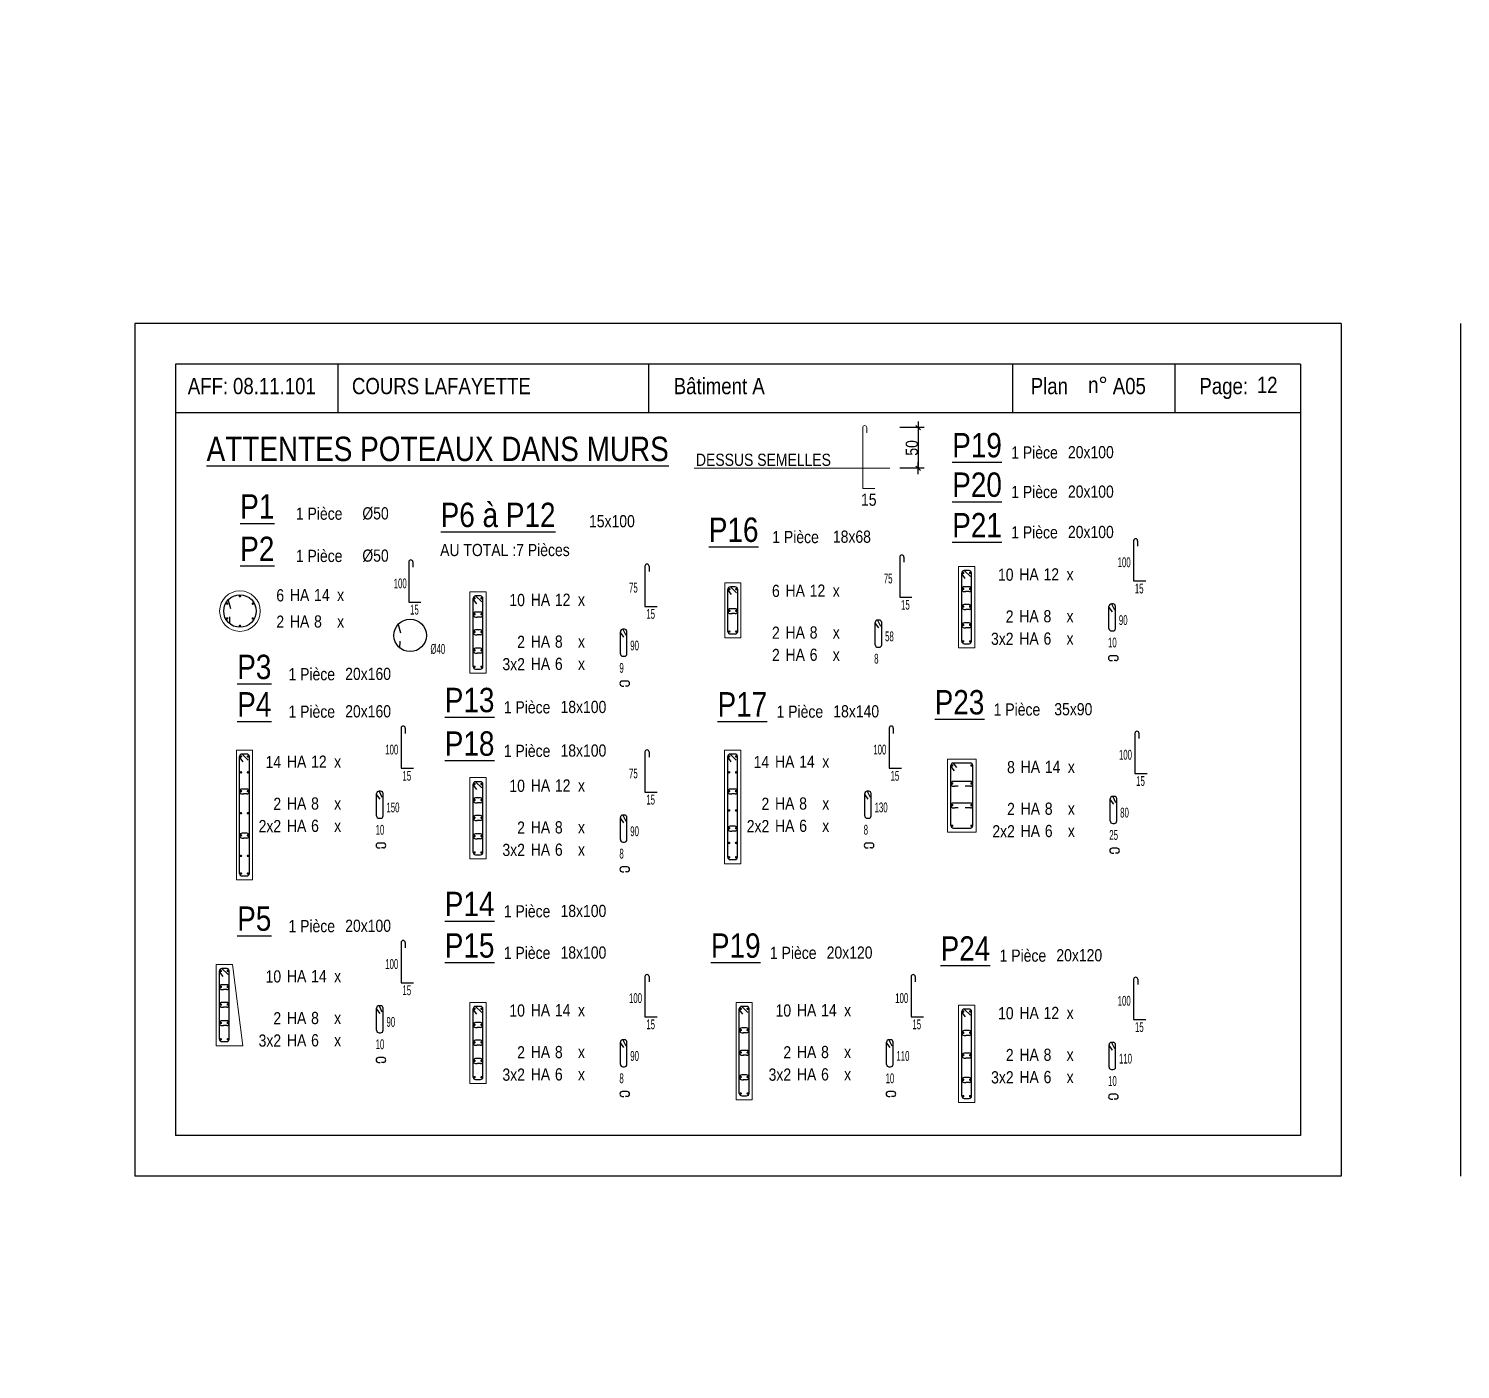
# Model space of a CAD drawing. Header units: metres. Extents: x -9927 to 45032, y -190416 to 12166.
# Drawn here: x -195 to 1568, y -13108 to -11457 of the extents above; entities that cross this region are included whole.
import ezdxf
from ezdxf.enums import TextEntityAlignment as Align

# ---------------------------------------------------------------- set-up
doc = ezdxf.new("R2010")
doc.units = ezdxf.units.M
doc.header["$PDMODE"] = 65
for name, color, linetype in [('01_cote_gen', 4, 'Continuous'), ('01_fenetres', 171, 'Continuous'), ('01_murs_coup', 5, 'Continuous'), ('01_poch_murs', 251, 'Continuous'), ('01_sem', 42, 'Continuous'), ('01_texte', 230, 'Continuous'), ('AA_COTES', 2, 'Continuous')]:
    doc.layers.add(name, color=color, linetype=linetype)
doc.styles.add('STYLE2', font='ARIALN.TTF')
doc.dimstyles.new('JB25', dxfattribs={"dimscale": 0.1, "dimtxt": 150, "dimasz": 17, "dimexe": 0.1, "dimexo": 0.1, "dimgap": 0.09, "dimtad": 1, "dimdec": 1, "dimlfac": 0.5, "dimdsep": 46, "dimtxsty": 'STYLE2', "dimblk1": 'BOND_G', "dimblk2": 'BOND_D', "dimsah": 1, "dimcen": 1.5, "dimdle": 0.01, "dimse1": 1, "dimse2": 1, "dimclrd": 4, "dimclre": 2, "dimclrt": 5, "dimadec": 0, "dimazin": 0, "dimtfac": 2.333333, "dimtdec": 1, "dimtix": 1, "dimtmove": 2, "dimatfit": 3, "dimldrblk": 'BOND_G', "dimfxl": 1, "dimtolj": 1, "dimtzin": 0, "dimarcsym": 0})
doc.dimstyles.new('JB50', dxfattribs={"dimscale": 0.1, "dimtxt": 150, "dimasz": 15, "dimexe": 0.1, "dimexo": 0.1, "dimgap": 0.09, "dimtad": 1, "dimdec": 1, "dimdsep": 46, "dimtxsty": 'STYLE2', "dimblk1": 'BOND_G', "dimblk2": 'BOND_D', "dimsah": 1, "dimcen": 1.5, "dimdle": 0.01, "dimse1": 1, "dimse2": 1, "dimclrd": 4, "dimclre": 2, "dimclrt": 6, "dimazin": 2, "dimtfac": 2.333333, "dimtdec": 1, "dimtix": 1, "dimtmove": 2, "dimatfit": 3, "dimldrblk": 'BOND_G', "dimfxl": 1, "dimtolj": 1, "dimtzin": 0, "dimarcsym": 0})

# ---------------------------------------------------------------- blocks, each defined once
blk = doc.blocks.new('BOND_G')
at = {"layer": 'AA_COTES', "color": 0}
for p, q in [((0, -5), (0, 15)), ((5, 0), (-5, 0)), ((1.8, 1.8), (-1.8, -1.8))]:
    blk.add_line(p, q, dxfattribs=at)
blk = doc.blocks.new('BOND_D')
at = {"layer": 'AA_COTES', "color": 0}
for p, q in [((5, 0), (-5, 0)), ((-1.8, -1.8), (1.8, 1.8)), ((0, 5), (0, -15))]:
    blk.add_line(p, q, dxfattribs=at)
blk = doc.blocks.new('*D63')
at = {"layer": '01_cote_gen', "color": 4, "linetype": 'Continuous', "lineweight": -2, "transparency": 16777216}
blk.add_line((900.2, -11949.5), (900.2, -11996.5), dxfattribs=at)
at = {"layer": 'DEFPOINTS', "color": 0, "linetype": 'Continuous', "lineweight": 0, "transparency": 16777216}
for p in [(831.9, -11948), (851.3, -11998), (900.2, -11998)]:
    blk.add_point(p, dxfattribs=at)
at = {"layer": '01_cote_gen', "color": 4, "linetype": 'Continuous', "lineweight": -2, "transparency": 16777216, "xscale": 1.5, "yscale": 1.5, "zscale": 1.5}
for name, p, rotation in [('BOND_G', (900.2, -11948), 90), ('BOND_D', (900.2, -11998), 270)]:
    blk.add_blockref(name, p, dxfattribs=dict(at, rotation=rotation))
at = {"layer": '01_cote_gen', "color": 6, "linetype": 'Continuous', "lineweight": 0, "transparency": 16777216, "insert": (892.5, -11973), "char_height": 15, "attachment_point": 5, "rotation": 90, "style": 'STYLE2'}
blk.add_mtext('\\A1;50', dxfattribs=at)
blk = doc.blocks.new('*D1681')
at = {"layer": '01_poch_murs', "color": 4, "lineweight": -2, "transparency": 16777216}
blk.add_line((-184.6, 82.3), (-158, 82.3), dxfattribs=at)
at = {"layer": 'DEFPOINTS', "color": 0, "lineweight": 0, "transparency": 16777216}
for p in [(-156.3, 82.3), (-186.3, 0), (-156.3, -170313.1)]:
    blk.add_point(p, dxfattribs=at)
at = {"layer": '01_poch_murs', "color": 4, "lineweight": -2, "transparency": 16777216, "xscale": 1.7, "yscale": 1.7, "zscale": 1.7, "rotation": 180}
blk.add_blockref('BOND_G', (-186.3, 82.3), dxfattribs=at)
at = {"layer": '01_poch_murs', "color": 4, "lineweight": -2, "transparency": 16777216, "xscale": 1.7, "yscale": 1.7, "zscale": 1.7}
blk.add_blockref('BOND_D', (-156.3, 82.3), dxfattribs=at)
at = {"layer": '01_poch_murs', "color": 5, "transparency": 16777216, "insert": (-171.3, 90), "char_height": 15, "attachment_point": 5, "style": 'STYLE2'}
blk.add_mtext('\\A1;15', dxfattribs=at)

msp = doc.modelspace()

# ---------------------------------------------------------------- linework, layer by layer
at = {"layer": '01_fenetres', "ltscale": 30}
for p, q in [((-14.13, -11869.68), (-14.13, -12819.68)), ((1370.87, -11869.68), (-14.13, -11869.68)), ((185.87, -11869.68), (185.87, -11929.68)), ((568.37, -11869.68), (568.37, -11929.68)), ((1016.74, -11929.68), (1016.74, -11869.68)), ((1216.74, -11929.68), (1216.74, -11869.68)), ((1370.87, -11869.68), (1370.87, -12819.68)), ((1370.87, -11929.68), (-14.13, -11929.68)), ((1370.87, -12819.68), (-14.13, -12819.68))]:
    msp.add_line(p, q, dxfattribs=at)
at = {"layer": '01_murs_coup', "linetype": 'Continuous', "lineweight": 0}
msp.add_line((624.54, -11998), (865.38, -11998), dxfattribs=at)
at = {"layer": '01_sem', "color": 2, "lineweight": 0, "ltscale": 7}
for p, q in [((831.95, -11948), (831.95, -12023)), ((836.95, -11948), (836.95, -11954.57)), ((831.95, -12023), (846.95, -12023)), ((949.87, -12219.06), (949.87, -12119.06)), ((969.87, -12119.06), (949.87, -12119.06)), ((949.87, -12219.06), (949.87, -12119.06)), ((969.87, -12119.06), (949.87, -12119.06)), ((969.87, -12219.06), (969.87, -12119.06)), ((662.08, -12207.04), (662.08, -12139.04)), ((682.08, -12139.04), (662.08, -12139.04)), ((662.08, -12207.04), (662.08, -12139.04)), ((682.08, -12139.04), (662.08, -12139.04)), ((682.08, -12207.04), (682.08, -12139.04)), ((348.43, -12250.29), (348.43, -12150.29)), ((368.43, -12150.29), (348.43, -12150.29)), ((348.43, -12250.29), (348.43, -12150.29)), ((368.43, -12150.29), (348.43, -12150.29)), ((368.43, -12250.29), (368.43, -12150.29)), ((662.08, -12207.04), (682.08, -12207.04)), ((662.08, -12207.04), (682.08, -12207.04)), ((949.87, -12219.06), (969.87, -12219.06)), ((949.87, -12219.06), (969.87, -12219.06)), ((348.43, -12250.29), (368.43, -12250.29)), ((348.43, -12250.29), (368.43, -12250.29)), ((60.92, -12504.98), (60.92, -12344.98)), ((80.92, -12344.98), (60.92, -12344.98)), ((60.92, -12504.98), (60.92, -12344.98)), ((80.92, -12344.98), (60.92, -12344.98)), ((80.92, -12504.98), (80.92, -12344.98)), ((661.76, -12484.98), (661.76, -12344.98)), ((681.76, -12344.98), (661.76, -12344.98)), ((661.76, -12484.98), (661.76, -12344.98)), ((681.76, -12344.98), (661.76, -12344.98)), ((681.76, -12484.98), (681.76, -12344.98)), ((936.48, -12446.05), (936.48, -12356.05)), ((971.48, -12356.05), (936.48, -12356.05)), ((936.48, -12446.05), (936.48, -12356.05)), ((971.48, -12356.05), (936.48, -12356.05)), ((971.48, -12446.05), (971.48, -12356.05)), ((348.43, -12479.01), (348.43, -12379.01)), ((368.43, -12379.01), (348.43, -12379.01)), ((348.43, -12479.01), (348.43, -12379.01)), ((368.43, -12379.01), (348.43, -12379.01)), ((368.43, -12479.01), (368.43, -12379.01)), ((936.48, -12446.05), (971.48, -12446.05)), ((936.48, -12446.05), (971.48, -12446.05)), ((348.43, -12479.01), (368.43, -12479.01)), ((348.43, -12479.01), (368.43, -12479.01)), ((661.76, -12484.98), (681.76, -12484.98)), ((661.76, -12484.98), (681.76, -12484.98)), ((60.92, -12504.98), (80.92, -12504.98)), ((60.92, -12504.98), (80.92, -12504.98)), ((36.11, -12709.06), (36.11, -12609.05)), ((56.11, -12609.05), (36.11, -12609.05)), ((36.11, -12709.06), (36.11, -12609.05)), ((56.11, -12609.05), (36.11, -12609.05)), ((69.11, -12709.06), (56.11, -12609.05)), ((348.43, -12755.71), (348.43, -12655.7)), ((368.43, -12655.7), (348.43, -12655.7)), ((348.43, -12755.71), (348.43, -12655.7)), ((368.43, -12655.7), (348.43, -12655.7)), ((368.43, -12755.71), (368.43, -12655.7)), ((676.07, -12775.71), (676.07, -12655.7)), ((696.07, -12655.7), (676.07, -12655.7)), ((676.07, -12775.71), (676.07, -12655.7)), ((696.07, -12655.7), (676.07, -12655.7)), ((696.07, -12775.71), (696.07, -12655.7)), ((949.97, -12779.05), (949.97, -12659.04)), ((969.97, -12659.04), (949.97, -12659.04)), ((949.97, -12779.05), (949.97, -12659.04)), ((969.97, -12659.04), (949.97, -12659.04)), ((969.97, -12779.05), (969.97, -12659.04)), ((36.11, -12709.06), (69.11, -12709.06)), ((36.11, -12709.06), (69.11, -12709.06)), ((348.43, -12755.71), (368.43, -12755.71)), ((348.43, -12755.71), (368.43, -12755.71)), ((676.07, -12775.71), (696.07, -12775.71)), ((676.07, -12775.71), (696.07, -12775.71)), ((949.97, -12779.05), (969.97, -12779.05)), ((949.97, -12779.05), (969.97, -12779.05))]:
    msp.add_line(p, q, dxfattribs=at)
msp.add_circle((65.38, -12173.86), 25, dxfattribs=at)
msp.add_arc((834.45, -11948), 2.5, 0, 180, dxfattribs=at)
at = {"layer": '01_texte', "ltscale": 30}
for p, q in [((-64.13, -11819.68), (-64.13, -12869.68)), ((1420.87, -11819.68), (-64.13, -11819.68)), ((1420.87, -11819.68), (1420.87, -12869.68)), ((1567.66, -11819.68), (1567.66, -12869.68)), ((1165.39, -12087.33), (1165.39, -12136.83)), ((1170.39, -12087.33), (1170.39, -12093.89)), ((877.6, -12107.31), (877.6, -12156.81)), ((882.6, -12107.31), (882.6, -12113.87)), ((273.23, -12113.34), (273.23, -12162.85)), ((278.23, -12113.34), (278.23, -12119.91)), ((563.95, -12118.56), (563.95, -12168.06)), ((568.95, -12118.56), (568.95, -12125.12)), ((962.87, -12124.06), (956.87, -12124.06)), ((956.87, -12124.06), (964.46, -12131.47)), ((953.87, -12211.06), (953.87, -12127.06)), ((953.87, -12128.33), (957.86, -12133.7)), ((965.87, -12211.06), (965.87, -12127.06)), ((1165.39, -12136.83), (1180.39, -12136.83)), ((50.71, -12160.27), (53.63, -12170.56)), ((352.43, -12242.29), (352.43, -12158.29)), ((352.43, -12159.56), (356.42, -12164.93)), ((361.43, -12155.29), (355.43, -12155.29)), ((355.43, -12155.29), (363.02, -12162.7)), ((364.43, -12242.29), (364.43, -12158.29)), ((666.08, -12199.04), (666.08, -12147.04)), ((666.08, -12148.31), (670.07, -12153.68)), ((675.08, -12144.04), (669.08, -12144.04)), ((669.08, -12144.04), (676.67, -12151.45)), ((678.08, -12199.04), (678.08, -12147.04)), ((877.6, -12156.81), (892.6, -12156.81)), ((962.87, -12143.96), (956.87, -12143.96)), ((956.87, -12149.96), (958.96, -12149.96)), ((962.87, -12149.96), (958.77, -12149.96)), ((273.23, -12162.85), (288.23, -12162.85)), ((361.43, -12175.19), (355.43, -12175.19)), ((563.95, -12168.06), (578.95, -12168.06)), ((675.08, -12171.01), (669.08, -12171.01)), ((669.08, -12177.01), (671.17, -12177.01)), ((675.08, -12177.01), (670.98, -12177.01)), ((962.87, -12165.79), (956.87, -12165.79)), ((956.87, -12171.79), (958.96, -12171.79)), ((962.87, -12171.79), (958.77, -12171.79)), ((1135.11, -12195.38), (1135.11, -12168.07)), ((1135.11, -12169.34), (1139.11, -12174.71)), ((1140.11, -12165.07), (1138.11, -12165.07)), ((1138.11, -12165.07), (1141.71, -12172.48)), ((1143.11, -12195.38), (1143.11, -12168.07)), ((52.86, -12189.46), (53.01, -12181.11)), ((260.21, -12190.24), (263.13, -12200.54)), ((355.43, -12181.19), (357.52, -12181.19)), ((361.43, -12181.19), (357.33, -12181.19)), ((847.32, -12215.37), (847.32, -12188.05)), ((847.32, -12189.32), (851.32, -12194.69)), ((852.32, -12185.05), (850.32, -12185.05)), ((850.32, -12185.05), (853.92, -12192.46)), ((855.32, -12215.37), (855.32, -12188.05)), ((962.87, -12188.36), (956.87, -12188.36)), ((956.87, -12194.36), (958.96, -12194.36)), ((962.87, -12194.36), (958.77, -12194.36)), ((262.35, -12219.44), (262.51, -12211.09)), ((361.43, -12197.02), (355.43, -12197.02)), ((355.43, -12203.02), (357.52, -12203.02)), ((361.43, -12203.02), (357.33, -12203.02)), ((533.67, -12226.61), (533.67, -12199.3)), ((533.67, -12200.57), (537.67, -12205.94)), ((538.67, -12196.3), (536.67, -12196.3)), ((536.67, -12196.3), (540.27, -12203.71)), ((541.67, -12226.61), (541.67, -12199.3)), ((669.08, -12202.04), (675.08, -12202.04)), ((1138.11, -12198.38), (1140.11, -12198.38)), ((361.43, -12219.59), (355.43, -12219.59)), ((355.43, -12225.59), (357.52, -12225.59)), ((361.43, -12225.59), (357.33, -12225.59)), ((536.67, -12229.61), (538.67, -12229.61)), ((850.32, -12218.37), (852.32, -12218.37)), ((956.87, -12214.06), (962.87, -12214.06)), ((1143.46, -12228.92), (1137.46, -12228.92)), ((355.43, -12245.29), (361.43, -12245.29)), ((1137.46, -12234.92), (1139.55, -12234.92)), ((1143.46, -12234.92), (1141.37, -12234.92)), ((542.02, -12260.15), (536.02, -12260.15)), ((536.02, -12266.15), (538.11, -12266.15)), ((542.02, -12266.15), (539.93, -12266.15)), ((263.82, -12317.96), (263.82, -12367.46)), ((268.82, -12317.96), (268.82, -12324.52)), ((864.66, -12317.96), (864.66, -12367.46)), ((869.66, -12317.96), (869.66, -12324.52)), ((1167, -12324.32), (1167, -12373.83)), ((1172, -12324.32), (1172, -12330.88)), ((64.92, -12496.98), (64.92, -12352.98)), ((64.92, -12354.25), (68.92, -12359.62)), ((73.92, -12349.98), (67.92, -12349.98)), ((67.92, -12349.98), (75.52, -12357.39)), ((76.92, -12496.98), (76.92, -12352.98)), ((563.95, -12347.28), (563.95, -12396.78)), ((568.95, -12347.28), (568.95, -12353.84)), ((665.76, -12476.98), (665.76, -12352.98)), ((665.76, -12354.25), (669.76, -12359.62)), ((674.76, -12349.98), (668.76, -12349.98)), ((668.76, -12349.98), (676.36, -12357.39)), ((677.76, -12476.98), (677.76, -12352.98)), ((263.82, -12367.46), (278.82, -12367.46)), ((864.66, -12367.46), (879.66, -12367.46)), ((940.48, -12438.05), (940.48, -12364.05)), ((940.48, -12365.33), (944.48, -12370.69)), ((964.48, -12361.05), (943.48, -12361.05)), ((943.48, -12361.05), (947.48, -12366.42)), ((967.48, -12438.05), (967.48, -12364.05)), ((352.43, -12471.01), (352.43, -12387.01)), ((352.43, -12388.28), (356.42, -12393.65)), ((361.43, -12384.01), (355.43, -12384.01)), ((355.43, -12384.01), (363.02, -12391.42)), ((364.43, -12471.01), (364.43, -12387.01)), ((964.48, -12383.67), (943.48, -12383.67)), ((943.48, -12389.67), (945.57, -12389.67)), ((949.36, -12389.67), (945.38, -12389.67)), ((964.48, -12389.67), (957.93, -12389.67)), ((1167, -12373.83), (1182, -12373.83)), ((73.92, -12392.98), (67.92, -12392.98)), ((67.92, -12398.98), (70.01, -12398.98)), ((73.92, -12398.98), (69.83, -12398.98)), ((233.54, -12426.01), (233.54, -12398.7)), ((233.54, -12399.97), (237.54, -12405.34)), ((238.54, -12395.7), (236.54, -12395.7)), ((236.54, -12395.7), (240.14, -12403.11)), ((241.54, -12426.01), (241.54, -12398.7)), ((361.43, -12403.91), (355.43, -12403.91)), ((563.95, -12396.78), (578.95, -12396.78)), ((674.76, -12392.98), (668.76, -12392.98)), ((668.76, -12398.98), (670.85, -12398.98)), ((674.76, -12398.98), (670.67, -12398.98)), ((834.38, -12426.01), (834.38, -12398.7)), ((834.38, -12399.97), (838.38, -12405.34)), ((839.38, -12395.7), (837.38, -12395.7)), ((837.38, -12395.7), (840.98, -12403.11)), ((842.38, -12426.01), (842.38, -12398.7)), ((1136.72, -12432.38), (1136.72, -12405.06)), ((1136.72, -12406.34), (1140.72, -12411.7)), ((1141.72, -12402.06), (1139.72, -12402.06)), ((1139.72, -12402.06), (1143.32, -12409.47)), ((1144.72, -12432.38), (1144.72, -12405.06)), ((355.43, -12409.91), (357.52, -12409.91)), ((361.43, -12409.91), (357.33, -12409.91)), ((538.67, -12425.02), (536.67, -12425.02)), ((536.67, -12425.02), (540.27, -12432.43)), ((964.48, -12410.27), (943.48, -12410.27)), ((943.48, -12416.27), (945.57, -12416.27)), ((949.36, -12416.27), (945.38, -12416.27)), ((964.48, -12416.27), (957.93, -12416.27)), ((236.54, -12429.01), (238.54, -12429.01)), ((361.43, -12425.74), (355.43, -12425.74)), ((355.43, -12431.74), (357.52, -12431.74)), ((361.43, -12431.74), (357.33, -12431.74)), ((533.67, -12455.33), (533.67, -12428.02)), ((533.67, -12429.29), (537.67, -12434.66)), ((541.67, -12455.33), (541.67, -12428.02)), ((674.76, -12438.76), (668.76, -12438.76)), ((837.38, -12429.01), (839.38, -12429.01)), ((943.48, -12441.05), (964.48, -12441.05)), ((1139.72, -12435.38), (1141.72, -12435.38)), ((73.92, -12447.48), (67.92, -12447.48)), ((67.92, -12453.48), (70.01, -12453.48)), ((73.92, -12453.48), (69.83, -12453.48)), ((241.89, -12459.55), (235.89, -12459.55)), ((361.43, -12448.31), (355.43, -12448.31)), ((355.43, -12454.31), (357.52, -12454.31)), ((361.43, -12454.31), (357.33, -12454.31)), ((536.67, -12458.33), (538.67, -12458.33)), ((668.76, -12444.76), (670.85, -12444.76)), ((674.76, -12444.76), (670.67, -12444.76)), ((842.73, -12459.55), (836.73, -12459.55)), ((235.89, -12465.55), (237.98, -12465.55)), ((241.89, -12465.55), (239.8, -12465.55)), ((355.43, -12474.01), (361.43, -12474.01)), ((836.73, -12465.55), (838.83, -12465.55)), ((842.73, -12465.55), (840.64, -12465.55)), ((1145.07, -12465.91), (1139.07, -12465.91)), ((1139.07, -12471.91), (1141.17, -12471.91)), ((1145.07, -12471.91), (1142.98, -12471.91)), ((542.02, -12488.87), (536.02, -12488.87)), ((536.02, -12494.87), (538.11, -12494.87)), ((542.02, -12494.87), (539.93, -12494.87)), ((668.76, -12479.98), (674.76, -12479.98)), ((67.92, -12499.98), (73.92, -12499.98)), ((263.82, -12582.03), (263.82, -12631.54)), ((268.82, -12582.03), (268.82, -12588.6)), ((40.11, -12701.06), (40.11, -12617.05)), ((40.11, -12618.33), (44.11, -12623.69)), ((49.11, -12614.05), (43.11, -12614.05)), ((43.11, -12614.05), (50.71, -12621.47)), ((52.11, -12701.06), (52.11, -12617.05)), ((49.11, -12633.96), (43.11, -12633.96)), ((263.82, -12631.54), (278.82, -12631.54)), ((563.95, -12623.98), (563.95, -12673.48)), ((568.95, -12623.98), (568.95, -12630.54)), ((891.59, -12623.98), (891.59, -12673.48)), ((896.59, -12623.98), (896.59, -12630.54)), ((1165.49, -12627.31), (1165.49, -12676.82)), ((1170.49, -12627.31), (1170.49, -12633.88)), ((43.11, -12639.96), (45.2, -12639.96)), ((49.11, -12639.96), (45.02, -12639.96)), ((49.11, -12655.79), (43.11, -12655.79)), ((43.11, -12661.79), (45.2, -12661.79)), ((49.11, -12661.79), (45.02, -12661.79)), ((233.54, -12690.09), (233.54, -12662.77)), ((233.54, -12664.05), (237.54, -12669.41)), ((238.54, -12659.77), (236.54, -12659.77)), ((236.54, -12659.77), (240.14, -12667.19)), ((241.54, -12690.09), (241.54, -12662.77)), ((352.43, -12747.71), (352.43, -12663.7)), ((352.43, -12664.98), (356.42, -12670.34)), ((361.43, -12660.7), (355.43, -12660.7)), ((355.43, -12660.7), (363.02, -12668.12)), ((364.43, -12747.71), (364.43, -12663.7)), ((680.07, -12767.71), (680.07, -12663.7)), ((680.07, -12664.98), (684.07, -12670.34)), ((689.07, -12660.7), (683.07, -12660.7)), ((683.07, -12660.7), (690.67, -12668.12)), ((692.07, -12767.71), (692.07, -12663.7)), ((953.97, -12771.05), (953.97, -12667.04)), ((953.97, -12668.32), (957.97, -12673.68)), ((962.97, -12664.04), (956.97, -12664.04)), ((956.97, -12664.04), (964.57, -12671.46)), ((965.97, -12771.05), (965.97, -12667.04)), ((49.11, -12678.36), (43.11, -12678.36)), ((43.11, -12684.36), (45.2, -12684.36)), ((49.11, -12684.36), (45.02, -12684.36)), ((361.43, -12680.61), (355.43, -12680.61)), ((355.43, -12686.61), (357.52, -12686.61)), ((361.43, -12686.61), (357.33, -12686.61)), ((563.95, -12673.48), (578.95, -12673.48)), ((689.07, -12687.17), (683.07, -12687.17)), ((891.59, -12673.48), (906.59, -12673.48)), ((1165.49, -12676.82), (1180.49, -12676.82)), ((43.11, -12704.06), (49.11, -12704.06)), ((236.54, -12693.09), (238.54, -12693.09)), ((361.43, -12702.44), (355.43, -12702.44)), ((533.67, -12732.03), (533.67, -12704.71)), ((533.67, -12705.99), (537.67, -12711.35)), ((538.67, -12701.71), (536.67, -12701.71)), ((536.67, -12701.71), (540.27, -12709.13)), ((541.67, -12732.03), (541.67, -12704.71)), ((683.07, -12693.17), (685.17, -12693.17)), ((689.07, -12693.17), (684.98, -12693.17)), ((861.32, -12732.03), (861.32, -12704.71)), ((861.32, -12705.99), (865.32, -12711.35)), ((866.32, -12701.71), (864.32, -12701.71)), ((864.32, -12701.71), (867.92, -12709.13)), ((869.32, -12732.03), (869.32, -12704.71)), ((962.97, -12690.51), (956.97, -12690.51)), ((956.97, -12696.51), (959.06, -12696.51)), ((962.97, -12696.51), (958.88, -12696.51)), ((1140.21, -12705.05), (1138.21, -12705.05)), ((1138.21, -12705.05), (1141.81, -12712.47)), ((241.89, -12723.62), (235.89, -12723.62)), ((355.43, -12708.44), (357.52, -12708.44)), ((361.43, -12708.44), (357.33, -12708.44)), ((689.07, -12714.9), (683.07, -12714.9)), ((683.07, -12720.9), (685.17, -12720.9)), ((689.07, -12720.9), (684.98, -12720.9)), ((962.97, -12718.23), (956.97, -12718.24)), ((956.97, -12724.24), (959.06, -12724.24)), ((962.97, -12724.24), (958.88, -12724.24)), ((1135.21, -12735.37), (1135.21, -12708.05)), ((1135.21, -12709.33), (1139.21, -12714.69)), ((1143.21, -12735.37), (1143.21, -12708.05)), ((235.89, -12729.62), (237.98, -12729.62)), ((241.89, -12729.62), (239.8, -12729.62)), ((361.43, -12725.01), (355.43, -12725.01)), ((355.43, -12731.01), (357.52, -12731.01)), ((361.43, -12731.01), (357.33, -12731.01)), ((536.67, -12735.03), (538.67, -12735.03)), ((864.32, -12735.03), (866.32, -12735.03)), ((1138.21, -12738.37), (1140.21, -12738.37)), ((355.43, -12750.71), (361.43, -12750.71)), ((689.07, -12745.01), (683.07, -12745.01)), ((683.07, -12751.01), (685.17, -12751.01)), ((689.07, -12751.01), (684.98, -12751.01)), ((962.97, -12748.35), (956.97, -12748.35)), ((956.97, -12754.35), (959.06, -12754.35)), ((962.97, -12754.35), (958.88, -12754.35)), ((542.02, -12765.56), (536.02, -12765.56)), ((536.02, -12771.56), (538.11, -12771.56)), ((542.02, -12771.56), (539.93, -12771.56)), ((683.07, -12770.71), (689.07, -12770.71)), ((869.67, -12765.56), (863.67, -12765.56)), ((863.67, -12771.56), (865.76, -12771.56)), ((869.67, -12771.56), (867.58, -12771.56)), ((956.97, -12774.05), (962.97, -12774.05)), ((1143.56, -12768.9), (1137.56, -12768.9)), ((1137.56, -12774.9), (1139.66, -12774.9)), ((1143.56, -12774.9), (1141.47, -12774.9)), ((1420.87, -12869.68), (-64.13, -12869.68))]:
    msp.add_line(p, q, dxfattribs=at)
at = {"layer": '01_texte', "ltscale": 30, "const_width": 1.5, "flags": 128}
for points in [[(956.33, -12126.91, -1), (954.83, -12126.91, -1)], [(963.4, -12126.91, 1), (964.9, -12126.91, 1)], [(64.63, -12155.65, 1), (66.13, -12155.65, 1)], [(354.89, -12158.14, -1), (353.39, -12158.14, -1)], [(361.96, -12158.14, 1), (363.46, -12158.14, 1)], [(668.54, -12146.89, -1), (667.04, -12146.89, -1)], [(675.61, -12146.89, 1), (677.11, -12146.89, 1)], [(956.33, -12146.56, 1), (954.83, -12146.56, 1)], [(963.4, -12146.56, -1), (964.9, -12146.56, -1)], [(49.22, -12165.4, 1), (49.97, -12164.11, 1)], [(80.78, -12164.11, 1), (81.53, -12165.4, 1)], [(354.89, -12177.79, 1), (353.39, -12177.79, 1)], [(361.96, -12177.79, -1), (363.46, -12177.79, -1)], [(668.54, -12173.61, 1), (667.04, -12173.61, 1)], [(675.61, -12173.61, -1), (677.11, -12173.61, -1)], [(956.33, -12168.39, 1), (954.83, -12168.39, 1)], [(963.4, -12168.39, -1), (964.9, -12168.39, -1)], [(49.97, -12183.62, 1), (49.22, -12182.32, 1)], [(66.13, -12192.08, 1), (64.63, -12192.08, 1)], [(81.53, -12182.32, 1), (80.78, -12183.62, 1)], [(956.33, -12190.96, 1), (954.83, -12190.96, 1)], [(963.4, -12190.96, -1), (964.9, -12190.96, -1)], [(354.89, -12199.61, 1), (353.39, -12199.61, 1)], [(361.96, -12199.61, -1), (363.46, -12199.61, -1)], [(668.54, -12199.19, 1), (667.04, -12199.19, 1)], [(675.61, -12199.19, -1), (677.11, -12199.19, -1)], [(956.33, -12211.21, 1), (954.83, -12211.21, 1)], [(963.4, -12211.21, -1), (964.9, -12211.21, -1)], [(354.89, -12222.19, 1), (353.39, -12222.19, 1)], [(361.96, -12222.19, -1), (363.46, -12222.19, -1)], [(354.89, -12242.44, 1), (353.39, -12242.44, 1)], [(361.96, -12242.44, -1), (363.46, -12242.44, -1)], [(67.39, -12352.83, -1), (65.89, -12352.83, -1)], [(74.45, -12352.83, 1), (75.95, -12352.83, 1)], [(668.23, -12352.83, -1), (666.73, -12352.83, -1)], [(675.29, -12352.83, 1), (676.79, -12352.83, 1)], [(67.39, -12372.48, 1), (65.89, -12372.48, 1)], [(74.45, -12372.48, -1), (75.95, -12372.48, -1)], [(668.23, -12372.48, 1), (666.73, -12372.48, 1)], [(675.29, -12372.48, -1), (676.79, -12372.48, -1)], [(942.94, -12363.9, -1), (941.44, -12363.9, -1)], [(965.01, -12363.9, 1), (966.51, -12363.9, 1)], [(354.89, -12386.86, -1), (353.39, -12386.86, -1)], [(361.96, -12386.86, 1), (363.46, -12386.86, 1)], [(942.94, -12386.27, 1), (941.44, -12386.27, 1)], [(965.01, -12386.27, -1), (966.51, -12386.27, -1)], [(67.39, -12395.58, 1), (65.89, -12395.58, 1)], [(74.45, -12395.58, -1), (75.95, -12395.58, -1)], [(354.89, -12406.51, 1), (353.39, -12406.51, 1)], [(361.96, -12406.51, -1), (363.46, -12406.51, -1)], [(668.23, -12395.58, 1), (666.73, -12395.58, 1)], [(675.29, -12395.58, -1), (676.79, -12395.58, -1)], [(67.39, -12422.83, 1), (65.89, -12422.83, 1)], [(74.45, -12422.83, -1), (75.95, -12422.83, -1)], [(668.23, -12419.31, 1), (666.73, -12419.31, 1)], [(675.29, -12419.31, -1), (676.79, -12419.31, -1)], [(942.94, -12412.86, 1), (941.44, -12412.86, 1)], [(965.01, -12412.86, -1), (966.51, -12412.86, -1)], [(354.89, -12428.33, 1), (353.39, -12428.33, 1)], [(361.96, -12428.33, -1), (363.46, -12428.33, -1)], [(668.23, -12441.35, 1), (666.73, -12441.35, 1)], [(675.29, -12441.35, -1), (676.79, -12441.35, -1)], [(942.94, -12438.2, 1), (941.44, -12438.2, 1)], [(965.01, -12438.2, -1), (966.51, -12438.2, -1)], [(67.39, -12450.08, 1), (65.89, -12450.08, 1)], [(74.45, -12450.08, -1), (75.95, -12450.08, -1)], [(354.89, -12450.91, 1), (353.39, -12450.91, 1)], [(361.96, -12450.91, -1), (363.46, -12450.91, -1)], [(668.23, -12459.42, 1), (666.73, -12459.42, 1)], [(675.29, -12459.42, -1), (676.79, -12459.42, -1)], [(67.39, -12475.41, 1), (65.89, -12475.41, 1)], [(74.45, -12475.41, -1), (75.95, -12475.41, -1)], [(354.89, -12471.16, 1), (353.39, -12471.16, 1)], [(361.96, -12471.16, -1), (363.46, -12471.16, -1)], [(668.23, -12477.13, 1), (666.73, -12477.13, 1)], [(675.29, -12477.13, -1), (676.79, -12477.13, -1)], [(67.39, -12497.13, 1), (65.89, -12497.13, 1)], [(74.45, -12497.13, -1), (75.95, -12497.13, -1)], [(42.58, -12616.91, -1), (41.08, -12616.91, -1)], [(49.64, -12616.91, 1), (51.14, -12616.91, 1)], [(42.58, -12636.56, 1), (41.08, -12636.56, 1)], [(49.64, -12636.56, -1), (51.14, -12636.56, -1)], [(42.58, -12658.38, 1), (41.08, -12658.38, 1)], [(49.64, -12658.38, -1), (51.14, -12658.38, -1)], [(354.89, -12663.56, -1), (353.39, -12663.56, -1)], [(361.96, -12663.56, 1), (363.46, -12663.56, 1)], [(682.54, -12663.56, -1), (681.04, -12663.56, -1)], [(689.6, -12663.56, 1), (691.1, -12663.56, 1)], [(956.44, -12666.89, -1), (954.94, -12666.89, -1)], [(963.5, -12666.89, 1), (965, -12666.89, 1)], [(42.58, -12680.96, 1), (41.08, -12680.96, 1)], [(49.64, -12680.96, -1), (51.14, -12680.96, -1)], [(354.89, -12683.21, 1), (353.39, -12683.21, 1)], [(361.96, -12683.21, -1), (363.46, -12683.21, -1)], [(682.54, -12689.76, 1), (681.04, -12689.76, 1)], [(689.6, -12689.76, -1), (691.1, -12689.76, -1)], [(42.58, -12701.2, 1), (41.08, -12701.2, 1)], [(49.64, -12701.2, -1), (51.14, -12701.2, -1)], [(354.89, -12705.03, 1), (353.39, -12705.03, 1)], [(361.96, -12705.03, -1), (363.46, -12705.03, -1)], [(956.44, -12693.1, 1), (954.94, -12693.1, 1)], [(963.5, -12693.1, -1), (965, -12693.1, -1)], [(682.54, -12717.49, 1), (681.04, -12717.49, 1)], [(689.6, -12717.49, -1), (691.1, -12717.49, -1)], [(956.44, -12720.83, 1), (954.94, -12720.83, 1)], [(963.5, -12720.83, -1), (965, -12720.83, -1)], [(354.89, -12727.61, 1), (353.39, -12727.61, 1)], [(361.96, -12727.61, -1), (363.46, -12727.61, -1)], [(354.89, -12747.85, 1), (353.39, -12747.85, 1)], [(361.96, -12747.85, -1), (363.46, -12747.85, -1)], [(682.54, -12747.61, 1), (681.04, -12747.61, 1)], [(689.6, -12747.61, -1), (691.1, -12747.61, -1)], [(956.44, -12750.94, 1), (954.94, -12750.94, 1)], [(963.5, -12750.94, -1), (965, -12750.94, -1)], [(682.54, -12767.85, 1), (681.04, -12767.85, 1)], [(689.6, -12767.85, -1), (691.1, -12767.85, -1)], [(956.44, -12771.19, 1), (954.94, -12771.19, 1)], [(963.5, -12771.19, -1), (965, -12771.19, -1)]]:
    msp.add_lwpolyline(points, format="xyb", close=True, dxfattribs=at)
at = {"layer": '01_texte', "ltscale": 30}
for centre in [(65.38, -12173.86), (274.87, -12203.84)]:
    msp.add_circle(centre, 20, dxfattribs=at)
for centre, radius, start, end in [((1167.89, -12087.33), 2.5, 0, 180), ((880.1, -12107.31), 2.5, 0, 180), ((275.73, -12113.34), 2.5, 0, 180), ((566.45, -12118.56), 2.5, 0, 180), ((956.87, -12127.06), 3, 90.00091, 180), ((962.87, -12127.06), 3, 0, 90.00091), ((355.43, -12158.29), 3, 90.00091, 180), ((361.43, -12158.29), 3, 0, 90.00091), ((669.08, -12147.04), 3, 90.00091, 180), ((675.08, -12147.04), 3, 0, 90.00091), ((956.87, -12146.96), 3, 90.00091, 180), ((956.87, -12146.96), 3, 180, 269.99909), ((962.87, -12146.96), 3, 0, 90.00091), ((962.87, -12146.96), 3, 269.99909, 360), ((355.43, -12178.19), 3, 90.00091, 180), ((355.43, -12178.19), 3, 180, 269.99909), ((361.43, -12178.19), 3, 0, 90.00091), ((361.43, -12178.19), 3, 269.99909, 360), ((669.08, -12174.01), 3, 90.00091, 180), ((669.08, -12174.01), 3, 180, 269.99909), ((675.08, -12174.01), 3, 0, 90.00091), ((675.08, -12174.01), 3, 269.99909, 360), ((956.87, -12168.79), 3, 90.00091, 180), ((956.87, -12168.79), 3, 180, 269.99909), ((962.87, -12168.79), 3, 0, 90.00091), ((962.87, -12168.79), 3, 269.99909, 360), ((1138.11, -12168.07), 3, 90.00091, 180), ((1140.11, -12168.07), 3, 0, 89.99909), ((850.32, -12188.05), 3, 90.00091, 180), ((852.32, -12188.05), 3, 0, 89.99909), ((956.87, -12191.36), 3, 90.00091, 180), ((956.87, -12191.36), 3, 180, 269.99909), ((962.87, -12191.36), 3, 0, 90.00091), ((962.87, -12191.36), 3, 269.99909, 360), ((1138.11, -12195.38), 3, 180, 270), ((1140.11, -12195.38), 3, 270, 0), ((355.43, -12200.02), 3, 90.00091, 180), ((355.43, -12200.02), 3, 180, 269.99909), ((361.43, -12200.02), 3, 0, 90.00091), ((361.43, -12200.02), 3, 269.99909, 360), ((536.67, -12199.3), 3, 90.00091, 180), ((538.67, -12199.3), 3, 0, 89.99909), ((669.08, -12199.04), 3, 180, 270), ((675.08, -12199.04), 3, 270, 0), ((956.87, -12211.06), 3, 180, 270), ((962.87, -12211.06), 3, 270, 0), ((355.43, -12222.59), 3, 90.00091, 180), ((355.43, -12222.59), 3, 180, 269.99909), ((361.43, -12222.59), 3, 0, 90.00091), ((361.43, -12222.59), 3, 269.99909, 360), ((536.67, -12226.61), 3, 180, 270), ((538.67, -12226.61), 3, 270, 0), ((850.32, -12215.37), 3, 180, 270), ((852.32, -12215.37), 3, 270, 0), ((1137.46, -12231.92), 3, 90.00091, 180), ((1143.46, -12231.92), 3, 0, 90.00091), ((355.43, -12242.29), 3, 180, 270), ((361.43, -12242.29), 3, 270, 0), ((1137.46, -12231.92), 3, 180, 269.99909), ((1143.46, -12231.92), 3, 269.99909, 360), ((536.02, -12263.15), 3, 90.00091, 180), ((536.02, -12263.15), 3, 180, 269.99909), ((542.02, -12263.15), 3, 0, 90.00091), ((542.02, -12263.15), 3, 269.99909, 360), ((266.32, -12317.96), 2.5, 0, 180), ((867.16, -12317.96), 2.5, 0, 180), ((1169.5, -12324.32), 2.5, 0, 180), ((67.92, -12352.98), 3, 90.00091, 180), ((73.92, -12352.98), 3, 0, 90.00091), ((566.45, -12347.28), 2.5, 0, 180), ((668.76, -12352.98), 3, 90.00091, 180), ((674.76, -12352.98), 3, 0, 90.00091), ((943.48, -12364.05), 3, 90.00091, 180), ((964.48, -12364.05), 3, 0, 90.00091), ((355.43, -12387.01), 3, 90.00091, 180), ((361.43, -12387.01), 3, 0, 90.00091), ((943.48, -12386.67), 3, 90.00091, 180), ((943.48, -12386.67), 3, 180, 269.99909), ((964.48, -12386.67), 3, 0, 90.00091), ((964.48, -12386.67), 3, 269.99909, 360), ((67.92, -12395.98), 3, 90.00091, 180), ((67.92, -12395.98), 3, 180, 269.99909), ((73.92, -12395.98), 3, 0, 90.00091), ((73.92, -12395.99), 3, 269.99909, 360), ((236.54, -12398.7), 3, 90.00091, 180), ((238.54, -12398.7), 3, 0, 89.99909), ((355.43, -12406.91), 3, 90.00091, 180), ((355.43, -12406.91), 3, 180, 269.99909), ((361.43, -12406.91), 3, 0, 90.00091), ((361.43, -12406.91), 3, 269.99909, 360), ((668.76, -12395.98), 3, 90.00091, 180), ((668.76, -12395.98), 3, 180, 269.99909), ((674.76, -12395.98), 3, 0, 90.00091), ((674.76, -12395.99), 3, 269.99909, 360), ((837.38, -12398.7), 3, 90.00091, 180), ((839.38, -12398.7), 3, 0, 89.99909), ((1139.72, -12405.06), 3, 90.00091, 180), ((1141.72, -12405.06), 3, 0, 89.99909), ((536.67, -12428.02), 3, 90.00091, 180), ((538.67, -12428.02), 3, 0, 89.99909), ((943.48, -12413.27), 3, 90.00091, 180), ((943.48, -12413.27), 3, 180, 269.99909), ((964.48, -12413.27), 3, 0, 90.00091), ((964.48, -12413.27), 3, 269.99909, 360), ((236.54, -12426.01), 3, 180, 270), ((238.54, -12426.01), 3, 270, 0), ((355.43, -12428.74), 3, 90.00091, 180), ((355.43, -12428.74), 3, 180, 269.99909), ((361.43, -12428.74), 3, 0, 90.00091), ((361.43, -12428.74), 3, 269.99909, 360), ((668.76, -12441.76), 3, 90.00091, 180), ((668.76, -12441.76), 3, 180, 269.99909), ((674.76, -12441.76), 3, 0, 90.00091), ((674.76, -12441.76), 3, 269.99909, 360), ((837.38, -12426.01), 3, 180, 270), ((839.38, -12426.01), 3, 270, 0), ((943.48, -12438.05), 3, 180, 270), ((964.48, -12438.05), 3, 270, 0), ((1139.72, -12432.38), 3, 180, 270), ((1141.72, -12432.38), 3, 270, 0), ((67.92, -12450.48), 3, 90.00091, 180), ((67.92, -12450.48), 3, 180, 269.99909), ((73.92, -12450.48), 3, 0, 90.00091), ((73.92, -12450.48), 3, 269.99909, 360), ((235.89, -12462.55), 3, 90.00091, 180), ((241.89, -12462.55), 3, 0, 90.00091), ((355.43, -12451.31), 3, 90.00091, 180), ((355.43, -12451.31), 3, 180, 269.99909), ((361.43, -12451.31), 3, 0, 90.00091), ((361.43, -12451.31), 3, 269.99909, 360), ((536.67, -12455.33), 3, 180, 270), ((538.67, -12455.33), 3, 270, 0), ((836.73, -12462.55), 3, 90.00091, 180), ((842.73, -12462.55), 3, 0, 90.00091), ((235.89, -12462.55), 3, 180, 269.99909), ((241.89, -12462.55), 3, 269.99909, 360), ((355.43, -12471.01), 3, 180, 270), ((361.43, -12471.01), 3, 270, 0), ((668.76, -12476.98), 3, 180, 270), ((674.76, -12476.98), 3, 270, 0), ((836.73, -12462.55), 3, 180, 269.99909), ((842.73, -12462.55), 3, 269.99909, 360), ((1139.07, -12468.91), 3, 90.00091, 180), ((1139.07, -12468.91), 3, 180, 269.99909), ((1145.07, -12468.91), 3, 0, 90.00091), ((1145.07, -12468.91), 3, 269.99909, 360), ((536.02, -12491.87), 3, 90.00091, 180), ((536.02, -12491.87), 3, 180, 269.99909), ((542.02, -12491.87), 3, 0, 90.00091), ((542.02, -12491.87), 3, 269.99909, 360), ((67.92, -12496.98), 3, 180, 270), ((73.92, -12496.98), 3, 270, 0), ((266.32, -12582.03), 2.5, 0, 180), ((43.11, -12617.05), 3, 90.00091, 180), ((49.11, -12617.05), 3, 0, 90.00091), ((43.11, -12636.96), 3, 90.00091, 180), ((49.11, -12636.96), 3, 0, 90.00091), ((566.45, -12623.98), 2.5, 0, 180), ((894.09, -12623.98), 2.5, 0, 180), ((1167.99, -12627.31), 2.5, 0, 180), ((43.11, -12636.96), 3, 180, 269.99909), ((49.11, -12636.96), 3, 269.99909, 360), ((43.11, -12658.79), 3, 90.00091, 180), ((43.11, -12658.79), 3, 180, 269.99909), ((49.11, -12658.79), 3, 0, 90.00091), ((49.11, -12658.79), 3, 269.99909, 360), ((236.54, -12662.77), 3, 90.00091, 180), ((238.54, -12662.77), 3, 0, 89.99909), ((355.43, -12663.7), 3, 90.00091, 180), ((361.43, -12663.7), 3, 0, 90.00091), ((683.07, -12663.7), 3, 90.00091, 180), ((689.07, -12663.7), 3, 0, 90.00091), ((956.97, -12667.04), 3, 90.00091, 180), ((962.97, -12667.04), 3, 0, 90.00091), ((43.11, -12681.36), 3, 90.00091, 180), ((43.11, -12681.36), 3, 180, 269.99909), ((49.11, -12681.36), 3, 0, 90.00091), ((49.11, -12681.36), 3, 269.99909, 360), ((355.43, -12683.61), 3, 90.00091, 180), ((355.43, -12683.61), 3, 180, 269.99909), ((361.43, -12683.61), 3, 0, 90.00091), ((361.43, -12683.61), 3, 269.99909, 360), ((683.07, -12690.17), 3, 90.00091, 180), ((689.07, -12690.17), 3, 0, 90.00091), ((43.11, -12701.06), 3, 180, 270), ((49.11, -12701.06), 3, 270, 0), ((236.54, -12690.09), 3, 180, 270), ((238.54, -12690.09), 3, 270, 0), ((355.43, -12705.44), 3, 90.00091, 180), ((355.43, -12705.44), 3, 180, 269.99909), ((361.43, -12705.44), 3, 0, 90.00091), ((361.43, -12705.44), 3, 269.99909, 360), ((536.67, -12704.71), 3, 90.00091, 180), ((538.67, -12704.71), 3, 0, 89.99909), ((683.07, -12690.17), 3, 180, 269.99909), ((689.07, -12690.17), 3, 269.99909, 360), ((864.32, -12704.71), 3, 90.00091, 180), ((866.32, -12704.71), 3, 0, 89.99909), ((956.97, -12693.51), 3, 90.00091, 180), ((956.97, -12693.51), 3, 180, 269.99909), ((962.97, -12693.51), 3, 0, 90.00091), ((962.97, -12693.51), 3, 269.99909, 360), ((1138.21, -12708.05), 3, 90.00091, 180), ((1140.21, -12708.05), 3, 0, 89.99909), ((235.89, -12726.62), 3, 90.00091, 180), ((241.89, -12726.62), 3, 0, 90.00091), ((683.07, -12717.9), 3, 90.00091, 180), ((683.07, -12717.9), 3, 180, 269.99909), ((689.07, -12717.9), 3, 0, 90.00091), ((689.07, -12717.9), 3, 269.99909, 360), ((956.97, -12721.24), 3, 90.00091, 180), ((956.97, -12721.24), 3, 180, 269.99909), ((962.97, -12721.23), 3, 0, 90.00091), ((962.97, -12721.24), 3, 269.99909, 360), ((235.89, -12726.62), 3, 180, 269.99909), ((241.89, -12726.62), 3, 269.99909, 360), ((355.43, -12728.01), 3, 90.00091, 180), ((355.43, -12728.01), 3, 180, 269.99909), ((361.43, -12728.01), 3, 0, 90.00091), ((361.43, -12728.01), 3, 269.99909, 360), ((536.67, -12732.03), 3, 180, 270), ((538.67, -12732.03), 3, 270, 0), ((864.32, -12732.03), 3, 180, 270), ((866.32, -12732.03), 3, 270, 0), ((1138.21, -12735.37), 3, 180, 270), ((1140.21, -12735.37), 3, 270, 0), ((355.43, -12747.71), 3, 180, 270), ((361.43, -12747.71), 3, 270, 0), ((683.07, -12748.01), 3, 90.00091, 180), ((683.07, -12748.01), 3, 180, 269.99909), ((689.07, -12748.01), 3, 0, 90.00091), ((689.07, -12748.01), 3, 269.99909, 360), ((956.97, -12751.35), 3, 90.00091, 180), ((956.97, -12751.35), 3, 180, 269.99909), ((962.97, -12751.35), 3, 0, 90.00091), ((962.97, -12751.35), 3, 269.99909, 360), ((536.02, -12768.56), 3, 90.00091, 180), ((536.02, -12768.56), 3, 180, 269.99909), ((542.02, -12768.56), 3, 0, 90.00091), ((542.02, -12768.56), 3, 269.99909, 360), ((683.07, -12767.71), 3, 180, 270), ((689.07, -12767.71), 3, 270, 0), ((863.67, -12768.56), 3, 90.00091, 180), ((863.67, -12768.56), 3, 180, 269.99909), ((869.67, -12768.56), 3, 0, 90.00091), ((869.67, -12768.56), 3, 269.99909, 360), ((956.97, -12771.05), 3, 180, 270), ((962.97, -12771.05), 3, 270, 0), ((1137.56, -12771.9), 3, 90.00091, 180), ((1137.56, -12771.9), 3, 180, 269.99909), ((1143.56, -12771.9), 3, 0, 90.00091), ((1143.56, -12771.9), 3, 269.99909, 360)]:
    msp.add_arc(centre, radius, start, end, dxfattribs=at)

# ---------------------------------------------------------------- texts
at = {"layer": '01_texte', "style": 'STYLE2'}
for s, height, p in [('AFF:', 20, (1.17, -11906.83)), ('08.11.101', 20, (56.83, -11906.83)), ('COURS LAFAYETTE', 20, (203.22, -11906.83)), ('Bâtiment A', 20, (599.32, -11906.83)), ('Plan', 20, (1038.78, -11906.83)), ('n%%D', 20, (1109.47, -11905.39)), ('A05', 20, (1139.81, -11906.83)), ('Page:', 20, (1246.45, -11906.83)), ('12', 20, (1317.14, -11905.39)), ('DESSUS SEMELLES', 15, (626.72, -11995.1)), ('15', 15, (829.88, -12044.21)), ('HA', 15, (1024.78, -12136.22)), ('12', 15, (1054.52, -12136.22)), ('HA', 15, (736.99, -12156.21)), ('12', 15, (766.73, -12156.21)), ('HA', 15, (126.88, -12161.63)), ('14', 15, (156.62, -12161.63)), ('HA', 15, (423.34, -12167.45)), ('12', 15, (453.08, -12167.45)), ('HA', 15, (1024.78, -12187.74)), ('8', 15, (1054.52, -12187.74)), ('HA', 15, (126.88, -12194.16)), ('8', 15, (156.62, -12194.16)), ('HA', 15, (736.99, -12207.72)), ('8', 15, (766.73, -12207.72)), ('HA', 15, (423.34, -12218.97)), ('8', 15, (453.08, -12218.97)), ('HA', 15, (1024.78, -12215.2)), ('6', 15, (1054.52, -12215.2)), ('HA', 15, (736.99, -12235.18)), ('6', 15, (766.73, -12235.18)), ('HA', 15, (423.34, -12246.43)), ('6', 15, (453.08, -12246.43)), ('HA', 15, (123.21, -12366.85)), ('12', 15, (152.95, -12366.85)), ('HA', 15, (724.05, -12366.85)), ('14', 15, (753.79, -12366.85)), ('HA', 15, (1026.39, -12373.22)), ('14', 15, (1056.13, -12373.22)), ('HA', 15, (423.34, -12396.17)), ('12', 15, (453.08, -12396.17)), ('HA', 15, (123.21, -12418.37)), ('8', 15, (152.95, -12418.37)), ('HA', 15, (724.05, -12418.37)), ('8', 15, (753.79, -12418.37)), ('HA', 15, (1026.39, -12424.73)), ('8', 15, (1056.13, -12424.73)), ('HA', 15, (123.21, -12445.82)), ('6', 15, (152.95, -12445.82)), ('HA', 15, (423.34, -12447.69)), ('8', 15, (453.08, -12447.69)), ('HA', 15, (724.05, -12445.82)), ('6', 15, (753.79, -12445.82)), ('HA', 15, (1026.39, -12452.19)), ('6', 15, (1056.13, -12452.19)), ('HA', 15, (423.34, -12475.14)), ('6', 15, (453.08, -12475.14)), ('HA', 15, (123.21, -12630.93)), ('14', 15, (152.95, -12630.93)), ('HA', 15, (123.21, -12682.44)), ('8', 15, (152.95, -12682.44)), ('HA', 15, (423.34, -12672.87)), ('14', 15, (453.08, -12672.87)), ('HA', 15, (750.99, -12672.87)), ('14', 15, (780.73, -12672.87)), ('HA', 15, (1024.88, -12676.21)), ('12', 15, (1054.63, -12676.21)), ('HA', 15, (123.21, -12709.9)), ('6', 15, (152.95, -12709.9)), ('HA', 15, (423.34, -12724.38)), ('8', 15, (453.08, -12724.38)), ('HA', 15, (750.99, -12724.38)), ('8', 15, (780.73, -12724.38)), ('HA', 15, (1024.88, -12727.72)), ('8', 15, (1054.63, -12727.72)), ('HA', 15, (423.34, -12751.84)), ('6', 15, (453.08, -12751.84)), ('HA', 15, (750.99, -12751.84)), ('6', 15, (780.73, -12751.84)), ('HA', 15, (1024.88, -12755.18)), ('6', 15, (1054.63, -12755.18))]:
    msp.add_text(s, height=height, dxfattribs=at).set_placement(p)
for s, height, p in [('%%UATTENTES POTEAUX DANS MURS', 30, (308.78, -11974.13)), ('%%UP19', 30, (972.71, -11969.63)), ('1 Pièce', 15, (1043.46, -11978.19)), ('20x100', 15, (1112.81, -11978.19)), ('%%UP20', 30, (972.71, -12018.23)), ('1 Pièce', 15, (1043.46, -12026.78)), ('20x100', 15, (1112.81, -12026.78)), ('%%UP1', 30, (86.68, -12044.96)), ('1 Pièce', 15, (162.89, -12053.52)), ('%%C50', 15, (232.25, -12053.52)), ('%%UP6 à P12', 30, (383.14, -12054.64)), ('%%UP21', 30, (972.71, -12067.93)), ('15x100', 15, (523.24, -12063.19)), ('%%UP16', 30, (673.11, -12073.73)), ('1 Pièce', 15, (1043.46, -12076.48)), ('20x100', 15, (1112.81, -12076.48)), ('%%UP2', 30, (86.68, -12097)), (' AU TOTAL :7 Pièces', 15, (389.16, -12098.25)), ('1 Pièce', 15, (749.32, -12082.28)), ('18x68', 15, (818.67, -12082.28)), ('1 Pièce', 15, (162.89, -12105.55)), ('%%C50', 15, (232.25, -12105.55)), ('%%UP3', 30, (83.01, -12242.65)), ('1 Pièce', 15, (153.76, -12251.21)), ('20x160', 15, (223.11, -12251.21)), ('%%UP4', 30, (83.01, -12288.73)), ('%%UP13', 30, (348.06, -12283.38)), ('1 Pièce', 15, (418.81, -12291.94)), ('%%UP17', 30, (683.85, -12288.73)), ('%%UP23', 30, (951.12, -12286.15)), ('1 Pièce', 15, (153.76, -12297.28)), ('20x160', 15, (223.11, -12297.28)), ('18x100', 15, (488.17, -12291.94)), ('1 Pièce', 15, (754.6, -12297.28)), ('18x140', 15, (823.95, -12297.28)), ('1 Pièce', 15, (1021.86, -12294.7)), ('35x90', 15, (1091.22, -12294.7)), ('%%UP18', 30, (348.06, -12337.05)), ('1 Pièce', 15, (418.81, -12345.61)), ('18x100', 15, (488.17, -12345.61)), ('%%UP14', 30, (348.06, -12534.56)), ('%%UP5', 30, (83.01, -12552.81)), ('1 Pièce', 15, (418.81, -12543.11)), ('18x100', 15, (488.17, -12543.11)), ('1 Pièce', 15, (153.76, -12561.36)), ('20x100', 15, (223.11, -12561.36)), ('%%UP15', 30, (348.06, -12585.8)), ('%%UP19', 30, (675.71, -12585.8)), ('%%UP24', 30, (958.44, -12589.14)), ('1 Pièce', 15, (418.81, -12594.35)), ('18x100', 15, (488.17, -12594.35)), ('1 Pièce', 15, (746.46, -12594.35)), ('20x120', 15, (815.81, -12594.35)), ('1 Pièce', 15, (1029.19, -12597.69)), ('20x120', 15, (1098.55, -12597.69))]:
    msp.add_text(s, height=height, dxfattribs=at).set_placement(p, align=Align.MIDDLE)
at = {"layer": '01_texte', "style": 'STYLE2', "width": 0.7}
for s, p in [('100', (1145.75, -12119.8)), ('100', (254.65, -12145.82)), ('75', (544.31, -12151.03)), ('75', (857.96, -12139.78)), ('15', (1166.97, -12152.12)), ('15', (879.18, -12172.1)), ('15', (274.82, -12178.13)), ('15', (565.53, -12183.35)), ('90', (1147.28, -12191.04)), ('90', (545.84, -12222.27)), ('58', (859.5, -12211.03)), ('10', (1133.9, -12218.58)), ('%%C40', (299.85, -12226.47)), ('8', (846.11, -12238.56)), ('9', (532.46, -12249.81)), ('100', (244.18, -12350.43)), ('100', (845.02, -12350.43)), ('100', (1147.36, -12356.8)), ('15', (265.4, -12382.75)), ('75', (544.31, -12379.75)), ('15', (866.24, -12382.75)), ('15', (1168.58, -12389.11)), ('15', (565.53, -12412.07)), ('150', (245.71, -12421.67)), ('130', (846.56, -12421.67)), ('80', (1148.9, -12428.04)), ('10', (232.33, -12449.21)), ('90', (545.84, -12450.99)), ('8', (833.17, -12449.21)), ('25', (1135.51, -12455.57)), ('8', (532.46, -12478.53)), ('100', (244.18, -12614.51)), ('15', (265.4, -12646.82)), ('100', (544.31, -12656.45)), ('100', (871.96, -12656.45)), ('100', (1145.85, -12659.79)), ('90', (245.71, -12685.75)), ('15', (565.53, -12688.77)), ('15', (893.18, -12688.77)), ('15', (1167.07, -12692.1)), ('10', (232.33, -12713.28)), ('90', (545.84, -12727.69)), ('110', (873.49, -12727.69)), ('110', (1147.39, -12731.03)), ('8', (532.46, -12755.23)), ('10', (860.11, -12755.23)), ('10', (1134.01, -12758.56))]:
    msp.add_text(s, height=12, dxfattribs=at).set_placement(p)
at = {"layer": '01_texte', "style": 'STYLE2'}
for s, p in [('10', (1017.62, -12136.56)), ('6', (729.84, -12156.54)), ('6', (119.72, -12161.97)), ('10', (416.18, -12167.79)), ('2', (1017.62, -12188.07)), ('2', (119.72, -12194.5)), ('2', (729.84, -12208.06)), ('2', (416.18, -12219.3)), ('3x2', (1017.62, -12215.53)), ('2', (729.84, -12235.51)), ('3x2', (416.18, -12246.76)), ('14', (116.05, -12367.19)), ('14', (716.9, -12367.19)), ('8', (1019.24, -12373.55)), ('10', (416.18, -12396.51)), ('2', (116.05, -12418.7)), ('2', (716.9, -12418.7)), ('2', (1019.24, -12425.07)), ('2x2', (116.05, -12446.16)), ('2', (416.18, -12448.02)), ('2x2', (716.9, -12446.16)), ('2x2', (1019.24, -12452.53)), ('3x2', (416.18, -12475.48)), ('10', (116.05, -12631.27)), ('2', (116.05, -12682.78)), ('10', (416.18, -12673.21)), ('10', (743.83, -12673.21)), ('10', (1017.73, -12676.55)), ('3x2', (116.05, -12710.24)), ('2', (416.18, -12724.72)), ('2', (743.83, -12724.72)), ('2', (1017.73, -12728.06)), ('3x2', (416.18, -12752.18)), ('3x2', (743.83, -12752.18)), ('3x2', (1017.73, -12755.52))]:
    msp.add_text(s, height=15, dxfattribs=at).set_placement(p, align=Align.RIGHT)
for p in [(1087.2, -12136.22), (189.29, -12161.63), (485.76, -12167.45), (799.41, -12156.21), (1087.2, -12187.74), (189.29, -12194.16), (485.76, -12218.97), (799.41, -12207.72), (1087.2, -12215.2), (799.41, -12235.18), (485.76, -12246.43), (185.62, -12366.85), (786.47, -12366.85), (1088.81, -12373.22), (485.76, -12396.17), (185.62, -12418.37), (786.47, -12418.37), (1088.81, -12424.73), (185.62, -12445.82), (485.76, -12447.69), (786.47, -12445.82), (1088.81, -12452.19), (485.76, -12475.14), (185.62, -12630.93), (185.62, -12682.44), (485.76, -12672.87), (813.4, -12672.87), (1087.3, -12676.21), (185.62, -12709.9), (485.76, -12724.38), (813.4, -12724.38), (1087.3, -12727.72), (485.76, -12751.84), (813.4, -12751.84), (1087.3, -12755.18)]:
    msp.add_text('x', height=15, dxfattribs=at).set_placement(p, align=Align.CENTER)

# ---------------------------------------------------------------- dimensions: what is measured, and where the dimension line sits
at = {"layer": '01_cote_gen', "linetype": 'Continuous', "lineweight": 0}
dim = msp.add_linear_dim(base=(900.18, -11998), p1=(831.95, -11948), p2=(851.25, -11998), angle=90, dimstyle='JB50', dxfattribs=at)
dim.commit()
dim.dimension.update_dxf_attribs({"geometry": '*D63', "text_midpoint": (892.51, -11973)})
at = {"layer": '01_poch_murs'}
dim = msp.add_linear_dim(base=(-156.3, 82.34), p1=(-186.26, 0), p2=(-156.3, -170313.05), dimstyle='JB25', dxfattribs=at)
dim.commit()
dim.dimension.update_dxf_attribs({"geometry": '*D1681', "text_midpoint": (-171.28, 90)})

doc.saveas('drawing.dxf')
